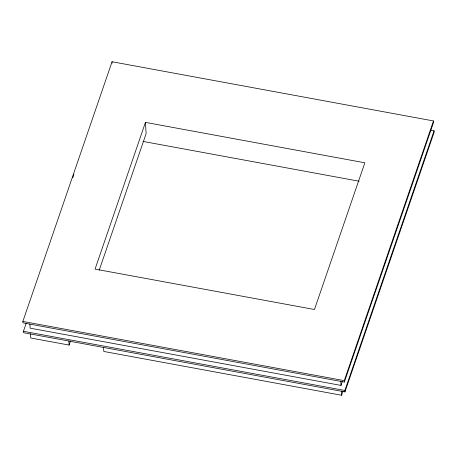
<?xml version="1.0" encoding="UTF-8"?>
<svg xmlns="http://www.w3.org/2000/svg" width="457" height="457" viewBox="0 0 457 457"><rect width="100%" height="100%" fill="white"/><g stroke="black" fill="none" stroke-linecap="round" stroke-linejoin="round"><path stroke-width="0.69" d="M22.85 321.442L112.056 61.741L433.482 120.945L433.567 122.35L344.361 382.052L22.936 322.848L22.85 321.442L344.275 380.647L344.361 382.052M72.749 177.824L73.908 174.448M430.557 130.148L434.064 130.793L434.15 132.199L344.944 391.906L23.518 332.702L23.433 331.296L26.215 323.202M145.452 122.385L95.056 269.099L314.456 309.509L364.852 162.795L145.452 122.385L146.12 133.638L99.192 270.258M30.453 333.776L30.705 337.997L69.121 345.075L70.515 341.025M29.871 323.927L30.122 328.149L341.008 385.411L342.396 381.367M344.275 380.647L433.482 120.945M103.556 347.24L103.808 351.462L341.59 395.259L342.967 391.249M344.944 391.906L344.864 390.495L434.064 130.793M143.001 141.419L359.145 181.229M23.433 331.296L344.864 390.495M340.756 381.189L341.008 385.411M341.339 391.038L341.59 395.259M112.056 61.741L112.136 63.146M68.876 340.853L69.121 345.075"/></g></svg>
